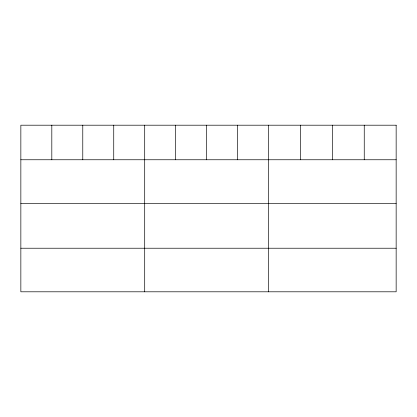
<?xml version="1.0" encoding="UTF-8"?>
<svg xmlns="http://www.w3.org/2000/svg" width="417" height="417" viewBox="0 0 417 417"><rect width="100%" height="100%" fill="white"/><g stroke="black" fill="none" stroke-linecap="round" stroke-linejoin="round"><path stroke-width="0.63" d="M20.85 159.758L396.15 159.758M20.85 203.329L396.15 203.329M20.85 248.224L396.15 248.224M364.249 125.199L364.249 159.758M332.349 125.199L332.349 159.758M300.448 125.199L300.448 159.758M268.548 125.199L268.548 291.801M237.586 125.199L237.586 159.758M206.623 125.199L206.623 159.758M175.661 125.199L175.661 159.758M144.699 125.199L144.699 291.801M113.737 125.199L113.737 159.758M82.775 125.199L82.775 159.758M51.812 125.199L51.812 159.758M396.15 125.199L20.85 125.199L20.85 291.801L396.15 291.801L396.15 125.199"/></g></svg>
